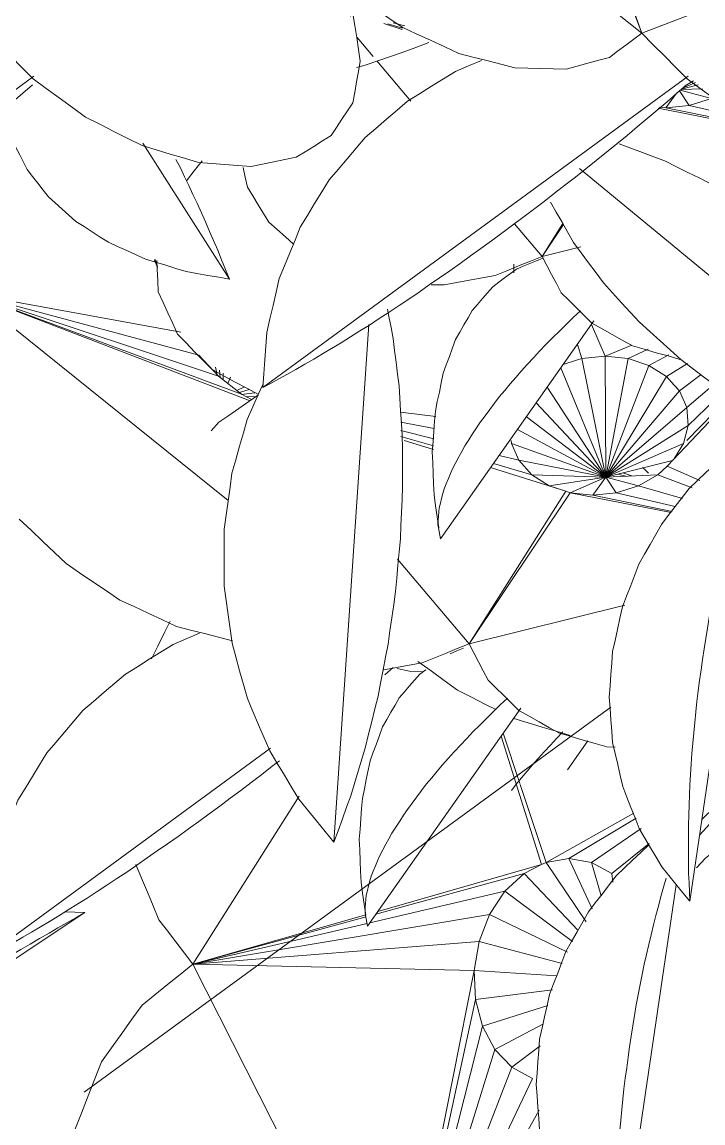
# Model space of a CAD drawing. Header units: metres. Extents: x 10.2 to 20.8, y -0.2 to 6.6.
# Drawn here: x 14.8782 to 14.942, y 1.0436 to 1.1469 of the extents above; entities that cross this region are included whole.
import ezdxf

# ---------------------------------------------------------------- set-up
doc = ezdxf.new("R2010")
doc.units = ezdxf.units.M
doc.layers.add('Importações nas famílias', color=250, linetype='Continuous', lineweight=5)
doc.layers.add('Vegetação', color=7, linetype='Continuous', lineweight=5)

# ---------------------------------------------------------------- blocks, each defined once
blk = doc.blocks.new('Planta_pergolado_12200 - plantas pergolado_skp_Component_12-V2767-Corte 3')
at = {"layer": 'Importações nas famílias'}
blk.add_line((14.88408, 1.06335), (14.86437, 1.05027), dxfattribs=at)
at = {"layer": 'Importações nas famílias', "flags": 128}
for points in [[(14.88072, 1.06144), (14.88156, 1.06192), (14.8824, 1.0624), (14.88324, 1.06287), (14.88408, 1.06335)], [(14.88408, 1.06335), (14.88315, 1.06339), (14.88222, 1.06342)], [(14.87718, 1.05936), (14.87807, 1.05988), (14.87895, 1.0604), (14.87984, 1.06092), (14.88072, 1.06144)], [(14.87355, 1.05716), (14.87446, 1.05771), (14.87537, 1.05826), (14.87627, 1.05881), (14.87718, 1.05936)], [(14.8699, 1.0549), (14.87081, 1.05547), (14.87172, 1.05603), (14.87264, 1.0566), (14.87355, 1.05716)], [(14.86632, 1.05262), (14.86722, 1.05319), (14.86811, 1.05376), (14.86901, 1.05433), (14.8699, 1.0549)], [(14.86376, 1.05094), (14.86461, 1.0515), (14.86547, 1.05206), (14.86632, 1.05262)]]:
    blk.add_lwpolyline(points, dxfattribs=at)
blk = doc.blocks.new('Planta_pergolado_12200 - plantas pergolado_skp_Component_16-V2771-Corte 3')
blk.add_blockref('Planta_pergolado_12200 - plantas pergolado_skp_Component_12-V2767-Corte 3', (0, 0))
blk = doc.blocks.new('Planta_pergolado_12200 - plantas pergolado_skp_-V2818-Corte 3')
blk.add_blockref('Planta_pergolado_12200 - plantas pergolado_skp_Component_16-V2771-Corte 3', (0, 0))
blk = doc.blocks.new('Planta_pergolado_12200 - plantas pergolado_skp_Component_12-V2717-Corte 3')
at = {"layer": 'Importações nas famílias'}
for p, q in [((14.75957, 0.7316), (14.75982, 0.73243)), ((14.7552, 0.69395), (14.76078, 0.73183))]:
    blk.add_line(p, q, dxfattribs=at)
at = {"layer": 'Importações nas famílias', "flags": 128}
for points in [[(14.75823, 0.7356), (14.75746, 0.73486), (14.75669, 0.73413), (14.75593, 0.7334), (14.75516, 0.73266)], [(14.75516, 0.73266), (14.7545, 0.73182), (14.75385, 0.73098), (14.75319, 0.73014), (14.75254, 0.72929)], [(14.75863, 0.72807), (14.75886, 0.72895), (14.7591, 0.72983), (14.75933, 0.73072), (14.75957, 0.7316)], [(14.75254, 0.72929), (14.75201, 0.72836), (14.75149, 0.72742), (14.75096, 0.72649), (14.75044, 0.72556)], [(14.75778, 0.72437), (14.75799, 0.72529), (14.7582, 0.72622), (14.75841, 0.72714), (14.75863, 0.72807)], [(14.75044, 0.72556), (14.75005, 0.72456), (14.74967, 0.72355), (14.74928, 0.72255), (14.7489, 0.72155)], [(14.75703, 0.72055), (14.75722, 0.7215), (14.7574, 0.72246), (14.75759, 0.72341), (14.75778, 0.72437)], [(14.7489, 0.72155), (14.74867, 0.7205), (14.74843, 0.71945), (14.7482, 0.71841), (14.74797, 0.71736)], [(14.75639, 0.71664), (14.75655, 0.71762), (14.75671, 0.7186), (14.75687, 0.71957), (14.75703, 0.72055)], [(14.74797, 0.71736), (14.74789, 0.71629), (14.74781, 0.71522), (14.74773, 0.71416), (14.74765, 0.71309)], [(14.75587, 0.7127), (14.756, 0.71369), (14.75613, 0.71467), (14.75626, 0.71566), (14.75639, 0.71664)], [(14.74765, 0.71309), (14.74773, 0.71203), (14.74781, 0.71096), (14.74789, 0.7099), (14.74797, 0.70884)], [(14.75548, 0.70877), (14.75558, 0.70975), (14.75568, 0.71074), (14.75578, 0.71172), (14.75587, 0.7127)], [(14.74797, 0.70884), (14.74821, 0.7078), (14.74845, 0.70677), (14.74868, 0.70574), (14.74892, 0.7047)], [(14.75521, 0.70488), (14.75528, 0.70585), (14.75535, 0.70683), (14.75541, 0.7078), (14.75548, 0.70877)], [(14.74892, 0.7047), (14.74931, 0.70372), (14.74969, 0.70274), (14.75008, 0.70176), (14.75046, 0.70078)], [(14.75508, 0.70109), (14.75511, 0.70204), (14.75514, 0.70299), (14.75518, 0.70393), (14.75521, 0.70488)], [(14.75046, 0.70078), (14.75099, 0.69988), (14.75152, 0.69898), (14.75205, 0.69807), (14.75258, 0.69717)], [(14.75507, 0.69743), (14.75507, 0.69835), (14.75507, 0.69926), (14.75508, 0.70017), (14.75508, 0.70109)], [(14.75258, 0.69717), (14.75323, 0.69636), (14.75389, 0.69556), (14.75455, 0.69475), (14.7552, 0.69395)], [(14.7552, 0.69395), (14.75517, 0.69482), (14.75514, 0.69569), (14.75511, 0.69656), (14.75507, 0.69743)]]:
    blk.add_lwpolyline(points, dxfattribs=at)
blk = doc.blocks.new('Planta_pergolado_12200 - plantas pergolado_skp_Component_12-V2719-Corte 3')
at = {"layer": 'Importações nas famílias', "flags": 128}
blk.add_lwpolyline([(14.7576, 0.77096), (14.75789, 0.7707), (14.75817, 0.77043)], dxfattribs=at)
blk = doc.blocks.new('Planta_pergolado_12200 - plantas pergolado_skp_Component_12-V2824-Corte 3')
at = {"layer": 'Importações nas famílias'}
for p, q in [((14.91603, 1.08613), (14.91547, 1.08572)), ((14.923, 1.08283), (14.92369, 1.08346)), ((14.91057, 1.06208), (14.92496, 1.08252))]:
    blk.add_line(p, q, dxfattribs=at)
at = {"layer": 'Importações nas famílias', "flags": 128}
for points in [[(14.91958, 1.08817), (14.91896, 1.08791), (14.91833, 1.08764)], [(14.91547, 1.08572), (14.91499, 1.08517), (14.91451, 1.08461), (14.91403, 1.08406), (14.91355, 1.0835)], [(14.91355, 1.0835), (14.91316, 1.08282), (14.91277, 1.08214), (14.91238, 1.08146), (14.91199, 1.08078)], [(14.92045, 1.08031), (14.92109, 1.08094), (14.92173, 1.08157), (14.92236, 1.0822), (14.923, 1.08283)], [(14.91199, 1.08078), (14.9117, 1.07998), (14.91141, 1.07919), (14.91112, 1.0784), (14.91083, 1.0776)], [(14.91813, 1.07782), (14.91871, 1.07844), (14.91929, 1.07907), (14.91987, 1.07969), (14.92045, 1.08031)], [(14.91083, 1.0776), (14.91065, 1.07672), (14.91046, 1.07583), (14.91028, 1.07495), (14.91009, 1.07406)], [(14.91608, 1.07539), (14.9166, 1.076), (14.91711, 1.07661), (14.91762, 1.07721), (14.91813, 1.07782)], [(14.91432, 1.07304), (14.91476, 1.07363), (14.9152, 1.07422), (14.91564, 1.0748), (14.91608, 1.07539)], [(14.91009, 1.07406), (14.91002, 1.07311), (14.90995, 1.07215), (14.90988, 1.07119), (14.9098, 1.07024)], [(14.91286, 1.07081), (14.91322, 1.07137), (14.91359, 1.07193), (14.91395, 1.07248), (14.91432, 1.07304)], [(14.91172, 1.0687), (14.912, 1.06923), (14.91229, 1.06976), (14.91257, 1.07028), (14.91286, 1.07081)], [(14.9098, 1.07024), (14.90985, 1.06923), (14.90989, 1.06822), (14.90993, 1.06722), (14.90997, 1.06621)], [(14.91091, 1.06676), (14.91111, 1.06725), (14.91131, 1.06773), (14.91152, 1.06822), (14.91172, 1.0687)], [(14.91045, 1.065), (14.91057, 1.06544), (14.91068, 1.06588), (14.9108, 1.06632), (14.91091, 1.06676)], [(14.90997, 1.06621), (14.91012, 1.06518), (14.91027, 1.06415), (14.91042, 1.06312)], [(14.91034, 1.06343), (14.91036, 1.06382), (14.91039, 1.06421), (14.91042, 1.0646), (14.91045, 1.065)], [(14.91057, 1.06208), (14.91051, 1.06242), (14.91045, 1.06276), (14.9104, 1.06309), (14.91034, 1.06343)]]:
    blk.add_lwpolyline(points, dxfattribs=at)
blk = doc.blocks.new('Planta_pergolado_12200 - plantas pergolado_skp_Component_17-V2825-Corte 3')
at = {"layer": 'Importações nas famílias'}
for p, q in [((14.92429, 1.12337), (14.92428, 1.12417)), ((14.93286, 1.11554), (14.93156, 1.11851)), ((14.93068, 1.11532), (14.93025, 1.11665)), ((14.93286, 1.11554), (14.93535, 1.11659)), ((14.93026, 1.11519), (14.93068, 1.11532)), ((14.93068, 1.11532), (14.93286, 1.11554)), ((14.93068, 1.11532), (14.93292, 1.1042)), ((14.93292, 1.1042), (14.93286, 1.11554)), ((14.93286, 1.11554), (14.935, 1.11532)), ((14.93292, 1.1042), (14.935, 1.11532)), ((14.93687, 1.11619), (14.935, 1.11532)), ((14.935, 1.11532), (14.93696, 1.11467)), ((14.93883, 1.11567), (14.93696, 1.11467)), ((14.93292, 1.1042), (14.9287, 1.11444)), ((14.93026, 1.11519), (14.92893, 1.11477)), ((14.93292, 1.1042), (14.93696, 1.11467)), ((14.93696, 1.11467), (14.9386, 1.11363)), ((14.94056, 1.11487), (14.9386, 1.11363)), ((14.9386, 1.11363), (14.93292, 1.1042)), ((14.9386, 1.11363), (14.93933, 1.11283)), ((14.94185, 1.11381), (14.93981, 1.11229)), ((14.93292, 1.1042), (14.92743, 1.11264)), ((14.93292, 1.1042), (14.93981, 1.11229)), ((14.93933, 1.11283), (14.93981, 1.11229)), ((14.93981, 1.11229), (14.94051, 1.11072)), ((14.94308, 1.11293), (14.94051, 1.11072)), ((14.94402, 1.11228), (14.94064, 1.10903)), ((14.93292, 1.1042), (14.92639, 1.11116)), ((14.94481, 1.11173), (14.93866, 1.10524)), ((14.94461, 1.11187), (14.9405, 1.10764)), ((14.91699, 1.10989), (14.91368, 1.11029)), ((14.94051, 1.11072), (14.93292, 1.1042)), ((14.94051, 1.11072), (14.94064, 1.10903)), ((14.89593, 1.10853), (14.89663, 1.10934)), ((14.91683, 1.10875), (14.91369, 1.10935)), ((14.93292, 1.1042), (14.92547, 1.10987)), ((14.94064, 1.10903), (14.93292, 1.1042)), ((14.94064, 1.10903), (14.94021, 1.10735)), ((14.91678, 1.10779), (14.9137, 1.10857)), ((14.91677, 1.10712), (14.9137, 1.10802)), ((14.93292, 1.1042), (14.92462, 1.10866)), ((14.91676, 1.10678), (14.91401, 1.10764)), ((14.92406, 1.10735), (14.92404, 1.10764)), ((14.93292, 1.1042), (14.92406, 1.10735)), ((14.92476, 1.10578), (14.92406, 1.10735)), ((14.93292, 1.1042), (14.94021, 1.10735)), ((14.94021, 1.10735), (14.93936, 1.10598)), ((14.92476, 1.10578), (14.92292, 1.10624)), ((14.92917, 1.10287), (14.92211, 1.10509)), ((14.92597, 1.10443), (14.92238, 1.10548)), ((14.93292, 1.1042), (14.92476, 1.10578)), ((14.92597, 1.10443), (14.92476, 1.10578)), ((14.93915, 1.10575), (14.93292, 1.1042)), ((14.93866, 1.10524), (14.93779, 1.10443)), ((14.93866, 1.10524), (14.94172, 1.10388)), ((14.93292, 1.1042), (14.92597, 1.10443)), ((14.92761, 1.10339), (14.92597, 1.10443)), ((14.93292, 1.1042), (14.92761, 1.10339)), ((14.93292, 1.1042), (14.92957, 1.10274)), ((14.93292, 1.1042), (14.93171, 1.10252)), ((14.93292, 1.1042), (14.93779, 1.10443)), ((14.93292, 1.1042), (14.93389, 1.10274)), ((14.93292, 1.1042), (14.93597, 1.10339)), ((14.93779, 1.10443), (14.93597, 1.10339)), ((14.93779, 1.10443), (14.94102, 1.10321)), ((14.9201, 1.08857), (14.92917, 1.10287)), ((14.92917, 1.10287), (14.92761, 1.10339)), ((14.92957, 1.10274), (14.92917, 1.10287)), ((14.93597, 1.10339), (14.93389, 1.10274)), ((14.93597, 1.10339), (14.94009, 1.10219)), ((14.92957, 1.10274), (14.9201, 1.08857)), ((14.93171, 1.10252), (14.92957, 1.10274)), ((14.93904, 1.10087), (14.92957, 1.10274)), ((14.93389, 1.10274), (14.93171, 1.10252)), ((14.93913, 1.10099), (14.93171, 1.10252)), ((14.93389, 1.10274), (14.93943, 1.10144)), ((14.9134, 1.0965), (14.9201, 1.08857)), ((14.9201, 1.08857), (14.93469, 1.09219)), ((14.93378, 1.07886), (14.93302, 1.07891))]:
    blk.add_line(p, q, dxfattribs=at)
at = {"layer": 'Importações nas famílias', "flags": 128}
for points in [[(14.89361, 1.13198), (14.89434, 1.13293), (14.89506, 1.13388)], [(14.89096, 1.12158), (14.89091, 1.12264), (14.89086, 1.12371), (14.89082, 1.12453)], [(14.89276, 1.11762), (14.89231, 1.11861), (14.89186, 1.1196), (14.89141, 1.12059), (14.89096, 1.12158)], [(14.89598, 1.11431), (14.89518, 1.11513), (14.89437, 1.11596), (14.89356, 1.11679), (14.89276, 1.11762)], [(14.90035, 1.11194), (14.89927, 1.11253), (14.89818, 1.11312), (14.89708, 1.11371), (14.89598, 1.11431)], [(14.89663, 1.10934), (14.89757, 1.10999), (14.8985, 1.11063), (14.89944, 1.11128), (14.90035, 1.11192)], [(14.9201, 1.08857), (14.91899, 1.08812), (14.91789, 1.08767), (14.91679, 1.08722), (14.91569, 1.08677)], [(14.92188, 1.08517), (14.92143, 1.08602), (14.92099, 1.08687), (14.92054, 1.08772), (14.9201, 1.08857)], [(14.91569, 1.08677), (14.91449, 1.08655), (14.9133, 1.08633), (14.9121, 1.08611)], [(14.92477, 1.0823), (14.92405, 1.08302), (14.92332, 1.08374), (14.9226, 1.08445), (14.92188, 1.08517)], [(14.92857, 1.08017), (14.92762, 1.0807), (14.92667, 1.08124), (14.92572, 1.08177), (14.92477, 1.0823)], [(14.93302, 1.07891), (14.93191, 1.07923), (14.93079, 1.07954), (14.92968, 1.07986), (14.92857, 1.08017)]]:
    blk.add_lwpolyline(points, dxfattribs=at)
blk = doc.blocks.new('Planta_pergolado_12200 - plantas pergolado_skp_Component_16-V2826-Corte 3')
for name, p in [('Planta_pergolado_12200 - plantas pergolado_skp_Component_17-V2825-Corte 3', (0, 0)), ('Planta_pergolado_12200 - plantas pergolado_skp_Component_12-V2719-Corte 3', (0.17874, 0.33414)), ('Planta_pergolado_12200 - plantas pergolado_skp_Component_12-V2824-Corte 3', (0, 0)), ('Planta_pergolado_12200 - plantas pergolado_skp_Component_12-V2717-Corte 3', (0.17874, 0.33414))]:
    blk.add_blockref(name, p)
blk = doc.blocks.new('Planta_pergolado_12200 - plantas pergolado_skp_Component_12-V2757-Corte 3')
at = {"layer": 'Importações nas famílias'}
for p, q in [((14.75059, 0.74262), (14.75249, 0.74533)), ((14.74533, 0.74066), (14.74577, 0.74125))]:
    blk.add_line(p, q, dxfattribs=at)
at = {"layer": 'Importações nas famílias', "flags": 128}
for points in [[(14.74782, 0.74368), (14.7484, 0.7443), (14.74898, 0.74493), (14.74955, 0.74555), (14.75013, 0.74617)], [(14.74577, 0.74125), (14.74628, 0.74186), (14.74679, 0.74247), (14.74731, 0.74307), (14.74782, 0.74368)]]:
    blk.add_lwpolyline(points, dxfattribs=at)
blk = doc.blocks.new('Planta_pergolado_12200 - plantas pergolado_skp_Component_17-V2855-Corte 3')
at = {"layer": 'Importações nas famílias'}
for p, q in [((14.9145, 1.08599), (14.91336, 1.08626)), ((14.91571, 1.08597), (14.9145, 1.08599))]:
    blk.add_line(p, q, dxfattribs=at)
blk = doc.blocks.new('Planta_pergolado_12200 - plantas pergolado_skp_Component_16-V2856-Corte 3')
for name, p in [('Planta_pergolado_12200 - plantas pergolado_skp_Component_17-V2855-Corte 3', (0, 0)), ('Planta_pergolado_12200 - plantas pergolado_skp_Component_12-V2757-Corte 3', (0.17874, 0.33414))]:
    blk.add_blockref(name, p)
blk = doc.blocks.new('Planta_pergolado_12200 - plantas pergolado_skp_-V2896-Corte 3')
for name in ['Planta_pergolado_12200 - plantas pergolado_skp_Component_16-V2826-Corte 3', 'Planta_pergolado_12200 - plantas pergolado_skp_Component_16-V2856-Corte 3']:
    blk.add_blockref(name, (0, 0))
blk = doc.blocks.new('Planta_pergolado_12200 - plantas pergolado_skp_Component_17-V3092-Corte 3')
at = {"layer": 'Importações nas famílias'}
for p, q in [((14.92485, 1.07548), (14.9233, 1.08017)), ((14.92311, 1.0799), (14.9269, 1.06786)), ((14.94169, 1.07061), (14.94939, 1.07914)), ((14.94191, 1.07208), (14.94898, 1.07904)), ((14.92731, 1.06807), (14.92489, 1.07538)), ((14.8942, 1.05851), (14.90417, 1.07428)), ((14.93553, 1.07268), (14.92731, 1.06807)), ((14.93576, 1.0722), (14.92946, 1.06843)), ((14.93156, 1.06807), (14.93623, 1.07124)), ((14.93348, 1.06702), (14.93698, 1.06985)), ((14.9269, 1.06786), (14.91155, 1.06347)), ((14.9269, 1.06786), (14.92526, 1.06702)), ((14.92731, 1.06807), (14.9269, 1.06786)), ((14.92946, 1.06843), (14.92731, 1.06807)), ((14.93106, 1.06249), (14.92731, 1.06807)), ((14.93165, 1.06371), (14.92946, 1.06843)), ((14.93156, 1.06807), (14.92946, 1.06843)), ((14.93247, 1.06494), (14.93156, 1.06807)), ((14.93348, 1.06702), (14.93156, 1.06807)), ((14.92526, 1.06702), (14.91137, 1.06322)), ((14.92526, 1.06702), (14.92345, 1.06536)), ((14.93033, 1.06167), (14.92526, 1.06702)), ((14.93358, 1.06622), (14.93348, 1.06702)), ((14.92345, 1.06536), (14.91079, 1.06239)), ((14.92345, 1.06536), (14.92201, 1.06318)), ((14.9298, 1.06066), (14.92345, 1.06536)), ((14.92201, 1.06318), (14.8942, 1.05851)), ((14.91042, 1.06315), (14.8942, 1.05851)), ((14.91044, 1.06296), (14.8942, 1.05851)), ((14.92201, 1.06318), (14.92103, 1.06065)), ((14.92932, 1.05963), (14.92201, 1.06318)), ((14.91053, 1.06233), (14.8942, 1.05851)), ((14.92103, 1.06065), (14.8942, 1.05851)), ((14.92103, 1.06065), (14.92058, 1.05794)), ((14.92882, 1.05857), (14.92103, 1.06065)), ((14.8942, 1.05851), (14.91325, 1.02086)), ((14.92058, 1.05794), (14.8942, 1.05851)), ((14.91325, 1.02086), (14.92058, 1.05794)), ((14.92069, 1.05522), (14.92058, 1.05794)), ((14.92832, 1.05741), (14.92058, 1.05794)), ((14.92793, 1.05612), (14.92069, 1.05522)), ((14.92069, 1.05522), (14.91325, 1.02086)), ((14.92135, 1.05269), (14.92069, 1.05522)), ((14.92749, 1.05465), (14.92135, 1.05269)), ((14.92135, 1.05269), (14.91325, 1.02086)), ((14.92252, 1.05052), (14.92135, 1.05269)), ((14.92707, 1.05292), (14.92252, 1.05052)), ((14.91325, 1.02086), (14.92252, 1.05052)), ((14.92411, 1.04885), (14.92252, 1.05052)), ((14.92677, 1.05087), (14.92411, 1.04885)), ((14.91325, 1.02086), (14.92411, 1.04885)), ((14.92564, 1.04801), (14.92411, 1.04885)), ((14.92603, 1.0478), (14.91325, 1.02086)), ((14.92564, 1.04801), (14.92603, 1.0478)), ((14.92667, 1.04482), (14.91325, 1.02086))]:
    blk.add_line(p, q, dxfattribs=at)
at = {"layer": 'Importações nas famílias', "flags": 128}
for points in [[(14.89206, 1.09069), (14.89157, 1.08968), (14.89092, 1.08835), (14.89034, 1.08715)], [(14.88886, 1.06787), (14.8894, 1.06658), (14.88994, 1.06528), (14.89048, 1.06399), (14.89102, 1.06269)], [(14.89102, 1.06269), (14.89181, 1.06165), (14.89261, 1.0606), (14.89341, 1.05956), (14.8942, 1.05851)], [(14.8942, 1.05851), (14.89301, 1.05756), (14.89182, 1.0566), (14.89063, 1.05564), (14.88944, 1.05468)], [(14.88944, 1.05468), (14.88849, 1.05335), (14.88754, 1.05202), (14.88659, 1.05068), (14.88564, 1.04935)], [(14.88564, 1.04935), (14.88502, 1.04776), (14.88439, 1.04616), (14.88376, 1.04456), (14.88313, 1.04297)]]:
    blk.add_lwpolyline(points, dxfattribs=at)
blk = doc.blocks.new('Planta_pergolado_12200 - plantas pergolado_skp_Component_16-V3093-Corte 3')
blk.add_blockref('Planta_pergolado_12200 - plantas pergolado_skp_Component_17-V3092-Corte 3', (0, 0))
blk = doc.blocks.new('Planta_pergolado_12200 - plantas pergolado_skp_-V3104-Corte 3')
blk.add_blockref('Planta_pergolado_12200 - plantas pergolado_skp_Component_16-V3093-Corte 3', (0, 0))
blk = doc.blocks.new('Planta_pergolado_12200 - plantas pergolado_skp_-V3105-Corte 3')
blk.add_blockref('Planta_pergolado_12200 - plantas pergolado_skp_-V3104-Corte 3', (0, 0))
blk = doc.blocks.new('Planta_pergolado_12200 - plantas pergolado_skp_-V3106-Corte 3')
for name in ['Planta_pergolado_12200 - plantas pergolado_skp_-V3105-Corte 3', 'Planta_pergolado_12200 - plantas pergolado_skp_-V2896-Corte 3', 'Planta_pergolado_12200 - plantas pergolado_skp_-V2818-Corte 3']:
    blk.add_blockref(name, (0, 0))
blk = doc.blocks.new('Planta_pergolado_12200 - plantas pergolado_skp_Component_12-V2729-Corte 3')
at = {"layer": 'Importações nas famílias'}
blk.add_line((14.85772, 0.53), (14.86421, 0.57407), dxfattribs=at)
at = {"layer": 'Importações nas famílias', "flags": 128}
for points in [[(14.86421, 0.57407), (14.86334, 0.57346), (14.86248, 0.57286), (14.86161, 0.57225), (14.86075, 0.57164)], [(14.86311, 0.57098), (14.86338, 0.57175), (14.86366, 0.57252), (14.86393, 0.57329), (14.86421, 0.57407)], [(14.86075, 0.57164), (14.85998, 0.57091), (14.85921, 0.57018), (14.85844, 0.56945), (14.85768, 0.56871)], [(14.86209, 0.56765), (14.86234, 0.56848), (14.8626, 0.56931), (14.86285, 0.57015), (14.86311, 0.57098)], [(14.85768, 0.56871), (14.85702, 0.56787), (14.85637, 0.56703), (14.85571, 0.56618), (14.85506, 0.56534)], [(14.86114, 0.56412), (14.86138, 0.565), (14.86161, 0.56588), (14.86185, 0.56677), (14.86209, 0.56765)], [(14.85506, 0.56534), (14.85453, 0.56441), (14.85401, 0.56347), (14.85348, 0.56254), (14.85295, 0.56161)], [(14.86029, 0.56042), (14.86051, 0.56134), (14.86072, 0.56227), (14.86093, 0.56319), (14.86114, 0.56412)], [(14.85295, 0.56161), (14.85257, 0.5606), (14.85219, 0.5596), (14.8518, 0.5586), (14.85142, 0.5576)], [(14.85955, 0.5566), (14.85973, 0.55755), (14.85992, 0.55851), (14.86011, 0.55946), (14.86029, 0.56042)], [(14.85142, 0.5576), (14.85118, 0.55655), (14.85095, 0.5555), (14.85072, 0.55446), (14.85048, 0.55341)], [(14.85891, 0.55269), (14.85907, 0.55367), (14.85923, 0.55465), (14.85939, 0.55562), (14.85955, 0.5566)], [(14.85048, 0.55341), (14.85041, 0.55234), (14.85033, 0.55127), (14.85025, 0.55021), (14.85017, 0.54914)], [(14.85839, 0.54875), (14.85852, 0.54974), (14.85865, 0.55072), (14.85878, 0.55171), (14.85891, 0.55269)], [(14.85017, 0.54914), (14.85025, 0.54807), (14.85033, 0.54701), (14.85041, 0.54595), (14.85049, 0.54488)], [(14.858, 0.54482), (14.8581, 0.5458), (14.85819, 0.54678), (14.85829, 0.54777), (14.85839, 0.54875)], [(14.85049, 0.54488), (14.85073, 0.54385), (14.85097, 0.54282), (14.8512, 0.54178), (14.85144, 0.54075)], [(14.85773, 0.54093), (14.8578, 0.5419), (14.85786, 0.54287), (14.85793, 0.54385), (14.858, 0.54482)], [(14.85144, 0.54075), (14.85182, 0.53977), (14.85221, 0.53879), (14.8526, 0.53781), (14.85298, 0.53683)], [(14.85759, 0.53714), (14.85763, 0.53809), (14.85766, 0.53903), (14.8577, 0.53998), (14.85773, 0.54093)], [(14.85759, 0.53348), (14.85759, 0.53439), (14.85759, 0.53531), (14.85759, 0.53622), (14.85759, 0.53714)], [(14.85298, 0.53683), (14.85351, 0.53593), (14.85404, 0.53502), (14.85457, 0.53412), (14.85509, 0.53322)], [(14.85509, 0.53322), (14.85575, 0.53241), (14.85641, 0.53161), (14.85706, 0.5308), (14.85772, 0.53)], [(14.85772, 0.53), (14.85769, 0.53087), (14.85766, 0.53174), (14.85762, 0.53261), (14.85759, 0.53348)]]:
    blk.add_lwpolyline(points, dxfattribs=at)
blk = doc.blocks.new('Planta_pergolado_12200 - plantas pergolado_skp_Component_12-V2736-Corte 3')
at = {"layer": 'Importações nas famílias'}
for p, q in [((14.75269, 0.61727), (14.75338, 0.6179)), ((14.74026, 0.59653), (14.75464, 0.61696))]:
    blk.add_line(p, q, dxfattribs=at)
at = {"layer": 'Importações nas famílias', "flags": 128}
for points in [[(14.74986, 0.62286), (14.74927, 0.62261), (14.74864, 0.62235), (14.74802, 0.62208), (14.74739, 0.62182)], [(14.74739, 0.62182), (14.74683, 0.62141), (14.74627, 0.62099), (14.74571, 0.62058), (14.74515, 0.62016)], [(14.74515, 0.62016), (14.74467, 0.61961), (14.74419, 0.61905), (14.74371, 0.6185), (14.74323, 0.61794)], [(14.74323, 0.61794), (14.74284, 0.61726), (14.74245, 0.61658), (14.74206, 0.6159), (14.74167, 0.61522)], [(14.75013, 0.61475), (14.75077, 0.61538), (14.75141, 0.61601), (14.75205, 0.61664), (14.75269, 0.61727)], [(14.74167, 0.61522), (14.74138, 0.61443), (14.74109, 0.61363), (14.7408, 0.61284), (14.74051, 0.61205)], [(14.74782, 0.61226), (14.7484, 0.61289), (14.74898, 0.61351), (14.74955, 0.61413), (14.75013, 0.61475)], [(14.74051, 0.61205), (14.74033, 0.61116), (14.74015, 0.61028), (14.73996, 0.60939), (14.73978, 0.60851)], [(14.74577, 0.60983), (14.74628, 0.61044), (14.74679, 0.61105), (14.74731, 0.61166), (14.74782, 0.61226)], [(14.744, 0.60749), (14.74444, 0.60807), (14.74488, 0.60866), (14.74533, 0.60925), (14.74577, 0.60983)], [(14.73978, 0.60851), (14.73971, 0.60755), (14.73963, 0.60659), (14.73956, 0.60564), (14.73949, 0.60468)], [(14.74254, 0.60525), (14.74291, 0.60581), (14.74327, 0.60637), (14.74364, 0.60693), (14.744, 0.60749)], [(14.7414, 0.60315), (14.74169, 0.60367), (14.74197, 0.6042), (14.74226, 0.60472), (14.74254, 0.60525)], [(14.73949, 0.60468), (14.73953, 0.60367), (14.73957, 0.60267), (14.73961, 0.60166), (14.73965, 0.60065)], [(14.7406, 0.6012), (14.7408, 0.60169), (14.741, 0.60217), (14.7412, 0.60266), (14.7414, 0.60315)], [(14.74013, 0.59944), (14.74025, 0.59988), (14.74036, 0.60032), (14.74048, 0.60076), (14.7406, 0.6012)], [(14.73965, 0.60065), (14.7398, 0.59962), (14.73995, 0.59859), (14.7401, 0.59756)], [(14.74002, 0.59787), (14.74005, 0.59826), (14.74008, 0.59866), (14.74011, 0.59905), (14.74013, 0.59944)], [(14.74026, 0.59653), (14.7402, 0.59686), (14.74014, 0.5972), (14.74008, 0.59754), (14.74002, 0.59787)]]:
    blk.add_lwpolyline(points, dxfattribs=at)
blk = doc.blocks.new('Planta_pergolado_12200 - plantas pergolado_skp_Component_17-V3190-Corte 3')
at = {"layer": 'Importações nas famílias'}
for p, q in [((14.91382, 1.14619), (14.9121, 1.14673)), ((14.91386, 1.14632), (14.91248, 1.14672)), ((14.91408, 1.14653), (14.91297, 1.14681)), ((14.9096, 1.14543), (14.91112, 1.14364)), ((14.91144, 1.14325), (14.91465, 1.13945)), ((14.94009, 1.14067), (14.94132, 1.1412)), ((14.94112, 1.14137), (14.94034, 1.14089)), ((14.93953, 1.1402), (14.93855, 1.13885)), ((14.93983, 1.14044), (14.94073, 1.13907)), ((14.93989, 1.14049), (14.94281, 1.13972)), ((14.93994, 1.14054), (14.94198, 1.14063)), ((14.94157, 1.14098), (14.94, 1.14059)), ((14.94073, 1.13907), (14.93855, 1.13885)), ((14.94281, 1.13972), (14.94073, 1.13907)), ((14.94073, 1.13907), (14.94623, 1.13778)), ((14.94785, 1.13682), (14.93781, 1.1388)), ((14.93855, 1.13885), (14.93796, 1.13891)), ((14.94747, 1.13702), (14.93855, 1.13885)), ((14.92435, 1.12797), (14.92694, 1.1249)), ((14.92694, 1.1249), (14.92889, 1.12798)), ((14.92894, 1.1279), (14.92694, 1.1249)), ((14.92694, 1.1249), (14.93057, 1.1258)), ((14.91775, 1.12223), (14.91654, 1.12225))]:
    blk.add_line(p, q, dxfattribs=at)
at = {"layer": 'Importações nas famílias', "flags": 128}
for points in [[(14.89932, 1.13141), (14.89912, 1.13233), (14.89891, 1.13324)], [(14.90133, 1.1281), (14.90083, 1.12893), (14.90032, 1.12975), (14.89982, 1.13058), (14.89932, 1.13141)], [(14.90365, 1.12605), (14.90288, 1.12673), (14.90211, 1.12741), (14.90133, 1.1281)], [(14.92694, 1.1249), (14.92584, 1.12445), (14.92473, 1.12401), (14.92363, 1.12356), (14.92253, 1.12311)], [(14.92872, 1.1215), (14.92828, 1.12235), (14.92783, 1.1232), (14.92738, 1.12405), (14.92694, 1.1249)], [(14.92253, 1.12311), (14.92133, 1.12289), (14.92014, 1.12267), (14.91894, 1.12245), (14.91775, 1.12223)], [(14.93161, 1.11864), (14.93089, 1.11935), (14.93017, 1.12007), (14.92944, 1.12079), (14.92872, 1.1215)], [(14.93541, 1.1165), (14.93446, 1.11704), (14.93351, 1.11757), (14.93256, 1.1181), (14.93161, 1.11864)], [(14.93986, 1.11524), (14.93875, 1.11556), (14.93763, 1.11587), (14.93652, 1.11619), (14.93541, 1.1165)]]:
    blk.add_lwpolyline(points, dxfattribs=at)
blk = doc.blocks.new('Planta_pergolado_12200 - plantas pergolado_skp_Component_16-V3191-Corte 3')
for name, p in [('Planta_pergolado_12200 - plantas pergolado_skp_Component_17-V3190-Corte 3', (0, 0)), ('Planta_pergolado_12200 - plantas pergolado_skp_Component_12-V2736-Corte 3', (0.17716, 0.50189)), ('Planta_pergolado_12200 - plantas pergolado_skp_Component_12-V2729-Corte 3', (0.08306, 0.53442))]:
    blk.add_blockref(name, p)
blk = doc.blocks.new('Planta_pergolado_12200 - plantas pergolado_skp_Component_12-V2734-Corte 3')
at = {"layer": 'Importações nas famílias'}
for p, q in [((14.81458, 0.58834), (14.80646, 0.60111)), ((14.80997, 0.59879), (14.80956, 0.59957))]:
    blk.add_line(p, q, dxfattribs=at)
at = {"layer": 'Importações nas famílias', "flags": 128}
for points in [[(14.79344, 0.60434), (14.79363, 0.60361), (14.79383, 0.60288), (14.79402, 0.60214), (14.79421, 0.60141)], [(14.79421, 0.60141), (14.79456, 0.60071), (14.79491, 0.60002), (14.79526, 0.59932), (14.79561, 0.59862)], [(14.79561, 0.59862), (14.79611, 0.59798), (14.79661, 0.59734), (14.79711, 0.5967), (14.79762, 0.59606)], [(14.81155, 0.59546), (14.81115, 0.59629), (14.81076, 0.59712), (14.81036, 0.59795), (14.80997, 0.59879)], [(14.79762, 0.59606), (14.79825, 0.59549), (14.79889, 0.59491), (14.79953, 0.59434), (14.80017, 0.59377)], [(14.81309, 0.59196), (14.81271, 0.59283), (14.81232, 0.59371), (14.81194, 0.59458), (14.81155, 0.59546)], [(14.80017, 0.59377), (14.80094, 0.59328), (14.8017, 0.59279), (14.80246, 0.5923), (14.80323, 0.59181)], [(14.80323, 0.59181), (14.80409, 0.59142), (14.80496, 0.59102), (14.80583, 0.59063), (14.8067, 0.59023)], [(14.81458, 0.58834), (14.81421, 0.58925), (14.81384, 0.59015), (14.81347, 0.59106), (14.81309, 0.59196)], [(14.8067, 0.59023), (14.80765, 0.58994), (14.80861, 0.58965), (14.80956, 0.58936), (14.81052, 0.58907)], [(14.81052, 0.58907), (14.81153, 0.58889), (14.81255, 0.5887), (14.81357, 0.58852), (14.81458, 0.58834)]]:
    blk.add_lwpolyline(points, dxfattribs=at)
blk = doc.blocks.new('Planta_pergolado_12200 - plantas pergolado_skp_Component_16-V3194-Corte 3')
blk.add_blockref('Planta_pergolado_12200 - plantas pergolado_skp_Component_12-V2734-Corte 3', (0.08306, 0.53442))
blk = doc.blocks.new('Planta_pergolado_12200 - plantas pergolado_skp_Component_12-V2799-Corte 3')
at = {"layer": 'Importações nas famílias'}
for p, q in [((14.87732, 0.57402), (14.8474, 0.59874)), ((14.87527, 0.57028), (14.87627, 0.56998))]:
    blk.add_line(p, q, dxfattribs=at)
at = {"layer": 'Importações nas famílias', "flags": 128}
for points in [[(14.85544, 0.59941), (14.85436, 0.59982), (14.85328, 0.60023), (14.8522, 0.60063), (14.85112, 0.60104)], [(14.85965, 0.59732), (14.8586, 0.59784), (14.85755, 0.59836), (14.85649, 0.59889), (14.85544, 0.59941)], [(14.86373, 0.5948), (14.86271, 0.59543), (14.86169, 0.59606), (14.86067, 0.59669), (14.85965, 0.59732)], [(14.84466, 0.59558), (14.8452, 0.59463), (14.84575, 0.59368), (14.84629, 0.59272), (14.84683, 0.59177)], [(14.86761, 0.59187), (14.86664, 0.5926), (14.86567, 0.59333), (14.8647, 0.59407), (14.86373, 0.5948)], [(14.84683, 0.59177), (14.84753, 0.59083), (14.84824, 0.58988), (14.84894, 0.58893), (14.84964, 0.58799)], [(14.87126, 0.58857), (14.87035, 0.5894), (14.86943, 0.59022), (14.86852, 0.59105), (14.86761, 0.59187)], [(14.84964, 0.58799), (14.85048, 0.58706), (14.85133, 0.58614), (14.85217, 0.58522), (14.85302, 0.5843)], [(14.87463, 0.58494), (14.87379, 0.58585), (14.87295, 0.58676), (14.8721, 0.58766), (14.87126, 0.58857)], [(14.8777, 0.58101), (14.87693, 0.58199), (14.87617, 0.58298), (14.8754, 0.58396), (14.87463, 0.58494)], [(14.85302, 0.5843), (14.85398, 0.58343), (14.85495, 0.58256), (14.85591, 0.58168), (14.85688, 0.58081)], [(14.85688, 0.58081), (14.85794, 0.58), (14.85901, 0.5792), (14.86007, 0.57839), (14.86114, 0.57759)], [(14.87906, 0.57892), (14.87838, 0.57997), (14.8777, 0.58101)], [(14.86114, 0.57759), (14.86228, 0.57687), (14.86342, 0.57615), (14.86456, 0.57544), (14.8657, 0.57472)], [(14.8657, 0.57472), (14.86688, 0.5741), (14.86807, 0.57349), (14.86926, 0.57288), (14.87044, 0.57226)], [(14.87044, 0.57226), (14.87165, 0.57177), (14.87286, 0.57127), (14.87406, 0.57078), (14.87527, 0.57028)]]:
    blk.add_lwpolyline(points, dxfattribs=at)
blk = doc.blocks.new('Planta_pergolado_12200 - plantas pergolado_skp_Component_12-V2800-Corte 3')
at = {"layer": 'Importações nas famílias'}
blk.add_line((14.82437, 0.53553), (14.82765, 0.5841), dxfattribs=at)
at = {"layer": 'Importações nas famílias', "flags": 128}
for points in [[(14.82992, 0.58277), (14.82972, 0.58381), (14.82952, 0.58485), (14.8294, 0.58553)], [(14.83047, 0.57833), (14.83033, 0.57944), (14.83019, 0.58055), (14.83006, 0.58166), (14.82992, 0.58277)], [(14.81773, 0.57852), (14.81728, 0.57753), (14.81676, 0.57636), (14.81623, 0.57518)], [(14.83076, 0.57369), (14.83069, 0.57485), (14.83061, 0.57601), (14.83054, 0.57717), (14.83047, 0.57833)], [(14.81623, 0.57518), (14.81588, 0.57393), (14.81552, 0.57267), (14.81516, 0.57141), (14.81481, 0.57016)], [(14.83081, 0.5689), (14.8308, 0.5701), (14.83079, 0.5713), (14.83078, 0.5725), (14.83076, 0.57369)], [(14.81481, 0.57016), (14.81463, 0.56884), (14.81445, 0.56753), (14.81427, 0.56621), (14.81409, 0.5649)], [(14.8306, 0.564), (14.83065, 0.56523), (14.83071, 0.56645), (14.83076, 0.56768), (14.83081, 0.5689)], [(14.81409, 0.5649), (14.81409, 0.56356), (14.81409, 0.56222), (14.81409, 0.56088), (14.81409, 0.55954)], [(14.83014, 0.55906), (14.83026, 0.5603), (14.83037, 0.56153), (14.83049, 0.56277), (14.8306, 0.564)], [(14.81409, 0.55954), (14.81427, 0.55821), (14.81445, 0.55687), (14.81463, 0.55554), (14.81482, 0.55421)], [(14.82944, 0.55412), (14.82962, 0.55536), (14.82979, 0.55659), (14.82997, 0.55782), (14.83014, 0.55906)], [(14.81482, 0.55421), (14.81517, 0.55291), (14.81553, 0.55161), (14.81589, 0.55032), (14.81625, 0.54902)], [(14.8285, 0.54925), (14.82873, 0.55047), (14.82897, 0.55169), (14.82921, 0.5529), (14.82944, 0.55412)], [(14.81625, 0.54902), (14.81677, 0.54779), (14.8173, 0.54656), (14.81783, 0.54533), (14.81835, 0.5441)], [(14.82733, 0.54449), (14.82762, 0.54568), (14.82792, 0.54687), (14.82821, 0.54806), (14.8285, 0.54925)], [(14.82595, 0.5399), (14.82629, 0.54105), (14.82664, 0.54219), (14.82699, 0.54334), (14.82733, 0.54449)], [(14.81835, 0.5441), (14.81903, 0.54297), (14.81972, 0.54184), (14.8204, 0.5407), (14.82108, 0.53957)], [(14.82108, 0.53957), (14.8219, 0.53856), (14.82272, 0.53755), (14.82355, 0.53654), (14.82437, 0.53553)], [(14.82437, 0.53553), (14.82476, 0.53662), (14.82516, 0.53772), (14.82555, 0.53881), (14.82595, 0.5399)]]:
    blk.add_lwpolyline(points, dxfattribs=at)
blk = doc.blocks.new('Planta_pergolado_12200 - plantas pergolado_skp_Component_12-V2884-Corte 3')
at = {"layer": 'Importações nas famílias'}
for p, q in [((15.01078, 0.9442), (15.01199, 0.94469)), ((15.00523, 0.94233), (15.00604, 0.94255))]:
    blk.add_line(p, q, dxfattribs=at)
at = {"layer": 'Importações nas famílias', "flags": 128}
for points in [[(15.00572, 0.94885), (15.00508, 0.94784), (15.00464, 0.94714)], [(15.00604, 0.94255), (15.00722, 0.94296), (15.00841, 0.94338), (15.00959, 0.94379), (15.01078, 0.9442)]]:
    blk.add_lwpolyline(points, dxfattribs=at)
blk = doc.blocks.new('Planta_pergolado_12200 - plantas pergolado_skp_Component_12-V2786-Corte 3')
at = {"layer": 'Importações nas famílias'}
blk.add_line((14.7564, 0.41332), (14.79625, 0.44252), dxfattribs=at)
at = {"layer": 'Importações nas famílias', "flags": 128}
for points in [[(14.77689, 0.44401), (14.77567, 0.44349), (14.77445, 0.44297)], [(14.77445, 0.44297), (14.77333, 0.44227), (14.77221, 0.44158), (14.77109, 0.44088), (14.76996, 0.44019)], [(14.79337, 0.43934), (14.79428, 0.44013), (14.79519, 0.44092), (14.79611, 0.44171)], [(14.76996, 0.44019), (14.76897, 0.43933), (14.76797, 0.43848), (14.76698, 0.43762), (14.76598, 0.43677)], [(14.78958, 0.43618), (14.79053, 0.43697), (14.79147, 0.43776), (14.79242, 0.43855), (14.79337, 0.43934)], [(14.76598, 0.43677), (14.76514, 0.43577), (14.76429, 0.43478), (14.76345, 0.43378), (14.7626, 0.43279)], [(14.7857, 0.43306), (14.78667, 0.43384), (14.78764, 0.43462), (14.78861, 0.4354), (14.78958, 0.43618)], [(14.7626, 0.43279), (14.76193, 0.43168), (14.76125, 0.43057), (14.76057, 0.42946), (14.7599, 0.42835)], [(14.78176, 0.43001), (14.78275, 0.43077), (14.78373, 0.43154), (14.78471, 0.4323), (14.7857, 0.43306)], [(14.77782, 0.42707), (14.77881, 0.4278), (14.77979, 0.42854), (14.78078, 0.42927), (14.78176, 0.43001)], [(14.7599, 0.42835), (14.75941, 0.42715), (14.75892, 0.42595), (14.75843, 0.42474), (14.75793, 0.42354)], [(14.77391, 0.42426), (14.77489, 0.42496), (14.77587, 0.42566), (14.77684, 0.42636), (14.77782, 0.42707)], [(14.75793, 0.42354), (14.75764, 0.42228), (14.75735, 0.42102), (14.75705, 0.41976), (14.75676, 0.41849)], [(14.77009, 0.42162), (14.77104, 0.42228), (14.772, 0.42294), (14.77296, 0.4236), (14.77391, 0.42426)], [(14.76638, 0.41918), (14.76731, 0.41979), (14.76823, 0.4204), (14.76916, 0.42101), (14.77009, 0.42162)], [(14.75676, 0.41849), (14.75667, 0.4172), (14.75658, 0.41591), (14.75649, 0.41461), (14.7564, 0.41332)], [(14.76284, 0.41697), (14.76372, 0.41752), (14.76461, 0.41808), (14.7655, 0.41863), (14.76638, 0.41918)], [(14.7595, 0.41501), (14.76033, 0.4155), (14.76117, 0.41599), (14.762, 0.41648), (14.76284, 0.41697)], [(14.7564, 0.41332), (14.75717, 0.41374), (14.75795, 0.41416), (14.75872, 0.41459), (14.7595, 0.41501)]]:
    blk.add_lwpolyline(points, dxfattribs=at)
blk = doc.blocks.new('Planta_pergolado_12200 - plantas pergolado_skp_Component_17-V3228-Corte 3')
at = {"layer": 'Importações nas famílias', "flags": 128}
for points in [[(14.90921, 1.14766), (14.90938, 1.14655), (14.90956, 1.14543), (14.90973, 1.14432), (14.9099, 1.1432)], [(14.87922, 1.14156), (14.87816, 1.14263), (14.8771, 1.1437), (14.87604, 1.14476), (14.87498, 1.14583)], [(14.9099, 1.1432), (14.90973, 1.14223), (14.90955, 1.14126), (14.90938, 1.14028), (14.9092, 1.13931)], [(14.88415, 1.13797), (14.88292, 1.13887), (14.88168, 1.13976), (14.88045, 1.14066), (14.87922, 1.14156)], [(14.9092, 1.13931), (14.90869, 1.13854), (14.90818, 1.13777), (14.90767, 1.137), (14.90716, 1.13624)], [(14.88944, 1.13529), (14.88812, 1.13596), (14.88679, 1.13663), (14.88547, 1.1373), (14.88415, 1.13797)], [(14.90716, 1.13624), (14.90634, 1.13573), (14.90553, 1.13522), (14.90472, 1.13471), (14.9039, 1.1342)], [(14.89473, 1.13371), (14.89341, 1.13411), (14.89209, 1.1345), (14.89076, 1.13489), (14.88944, 1.13529)], [(14.9039, 1.1342), (14.90284, 1.13399), (14.90178, 1.13377), (14.90073, 1.13356), (14.89967, 1.13334)], [(14.89967, 1.13334), (14.89843, 1.13343), (14.8972, 1.13353), (14.89597, 1.13362), (14.89473, 1.13371)]]:
    blk.add_lwpolyline(points, dxfattribs=at)
blk = doc.blocks.new('Planta_pergolado_12200 - plantas pergolado_skp_Component_16-V3229-Corte 3')
for name, p in [('Planta_pergolado_12200 - plantas pergolado_skp_Component_17-V3228-Corte 3', (0, 0)), ('Planta_pergolado_12200 - plantas pergolado_skp_Component_12-V2884-Corte 3', (-0.09568, 0.20028)), ('Planta_pergolado_12200 - plantas pergolado_skp_Component_12-V2786-Corte 3', (0.08306, 0.69928)), ('Planta_pergolado_12200 - plantas pergolado_skp_Component_12-V2799-Corte 3', (0.08306, 0.53442)), ('Planta_pergolado_12200 - plantas pergolado_skp_Component_12-V2800-Corte 3', (0.08306, 0.53442))]:
    blk.add_blockref(name, p)
blk = doc.blocks.new('Planta_pergolado_12200 - plantas pergolado_skp_Component_12-V3170-Corte 3')
at = {"layer": 'Importações nas famílias'}
for p, q in [((14.76354, 0.68207), (14.76728, 0.73735)), ((14.76352, 0.73432), (14.76269, 0.7334))]:
    blk.add_line(p, q, dxfattribs=at)
at = {"layer": 'Importações nas famílias', "flags": 128}
for points in [[(14.76728, 0.73735), (14.76634, 0.7366), (14.7654, 0.73584), (14.76446, 0.73508), (14.76352, 0.73432)], [(14.7683, 0.73348), (14.76805, 0.73445), (14.76779, 0.73542), (14.76754, 0.73639), (14.76728, 0.73735)], [(14.76909, 0.7293), (14.7689, 0.73035), (14.7687, 0.73139), (14.7685, 0.73244), (14.7683, 0.73348)], [(14.76964, 0.72487), (14.7695, 0.72598), (14.76937, 0.72709), (14.76923, 0.7282), (14.76909, 0.7293)], [(14.76994, 0.72023), (14.76986, 0.72139), (14.76979, 0.72255), (14.76972, 0.72371), (14.76964, 0.72487)], [(14.76998, 0.71544), (14.76997, 0.71664), (14.76996, 0.71784), (14.76995, 0.71904), (14.76994, 0.72023)], [(14.76978, 0.71054), (14.76983, 0.71177), (14.76988, 0.71299), (14.76993, 0.71422), (14.76998, 0.71544)], [(14.76932, 0.7056), (14.76943, 0.70683), (14.76955, 0.70807), (14.76966, 0.70931), (14.76978, 0.71054)], [(14.76862, 0.70066), (14.76879, 0.7019), (14.76897, 0.70313), (14.76914, 0.70436), (14.76932, 0.7056)], [(14.76767, 0.69579), (14.76791, 0.69701), (14.76815, 0.69822), (14.76838, 0.69944), (14.76862, 0.70066)], [(14.75544, 0.69553), (14.75595, 0.69433), (14.75648, 0.6931), (14.757, 0.69187), (14.75753, 0.69064)], [(14.76651, 0.69103), (14.7668, 0.69222), (14.76709, 0.69341), (14.76738, 0.6946), (14.76767, 0.69579)], [(14.76512, 0.68644), (14.76547, 0.68759), (14.76582, 0.68873), (14.76616, 0.68988), (14.76651, 0.69103)], [(14.75753, 0.69064), (14.75821, 0.68951), (14.75889, 0.68838), (14.75957, 0.68724), (14.76026, 0.68611)], [(14.76026, 0.68611), (14.76108, 0.6851), (14.7619, 0.68409), (14.76272, 0.68308), (14.76354, 0.68207)], [(14.76354, 0.68207), (14.76394, 0.68316), (14.76433, 0.68426), (14.76473, 0.68535), (14.76512, 0.68644)]]:
    blk.add_lwpolyline(points, dxfattribs=at)
blk = doc.blocks.new('Planta_pergolado_12200 - plantas pergolado_skp_Component_12-V3232-Corte 3')
at = {"layer": 'Importações nas famílias'}
for p, q in [((14.91219, 1.08567), (14.91297, 1.08634)), ((14.87431, 1.05886), (14.90149, 1.07877)), ((14.87467, 1.06403), (14.87462, 1.06332))]:
    blk.add_line(p, q, dxfattribs=at)
at = {"layer": 'Importações nas famílias', "flags": 128}
for points in [[(14.89481, 1.08955), (14.89358, 1.08903), (14.89236, 1.08851)], [(14.89236, 1.08851), (14.89124, 1.08781), (14.89012, 1.08712), (14.889, 1.08642), (14.88788, 1.08573)], [(14.88788, 1.08573), (14.88688, 1.08487), (14.88589, 1.08402), (14.88489, 1.08316), (14.8839, 1.08231)], [(14.8839, 1.08231), (14.88305, 1.08131), (14.88221, 1.08032), (14.88136, 1.07932), (14.88052, 1.07833)], [(14.88052, 1.07833), (14.87984, 1.07722), (14.87916, 1.07611), (14.87849, 1.075), (14.87781, 1.07389)], [(14.89968, 1.07555), (14.90066, 1.07631), (14.90164, 1.07708), (14.90231, 1.07759)], [(14.89574, 1.07261), (14.89672, 1.07334), (14.89771, 1.07408), (14.89869, 1.07481), (14.89968, 1.07555)], [(14.87781, 1.07389), (14.87732, 1.07269), (14.87683, 1.07148), (14.87634, 1.07028), (14.87585, 1.06908)], [(14.89183, 1.0698), (14.89281, 1.0705), (14.89378, 1.0712), (14.89476, 1.0719), (14.89574, 1.07261)], [(14.888, 1.06716), (14.88896, 1.06782), (14.88992, 1.06848), (14.89087, 1.06914), (14.89183, 1.0698)], [(14.87585, 1.06908), (14.87555, 1.06782), (14.87526, 1.06656), (14.87497, 1.0653), (14.87467, 1.06403)], [(14.8843, 1.06472), (14.88522, 1.06533), (14.88615, 1.06594), (14.88707, 1.06655), (14.888, 1.06716)], [(14.88075, 1.06251), (14.88164, 1.06306), (14.88252, 1.06362), (14.88341, 1.06417), (14.8843, 1.06472)], [(14.87457, 1.06263), (14.87449, 1.06145), (14.8744, 1.06015), (14.87431, 1.05886)], [(14.87741, 1.06055), (14.87825, 1.06104), (14.87908, 1.06153), (14.87992, 1.06202), (14.88075, 1.06251)], [(14.87431, 1.05886), (14.87509, 1.05928), (14.87586, 1.0597), (14.87664, 1.06012), (14.87741, 1.06055)]]:
    blk.add_lwpolyline(points, dxfattribs=at)
blk = doc.blocks.new('Planta_pergolado_12200 - plantas pergolado_skp_Component_17-V3233-Corte 3')
at = {"layer": 'Importações nas famílias'}
for p, q in [((14.8906, 1.12456), (14.89089, 1.12387)), ((14.8909, 1.12398), (14.89063, 1.12464)), ((14.89309, 1.11781), (14.87341, 1.12139)), ((14.87341, 1.12139), (14.89751, 1.102)), ((14.89477, 1.11564), (14.87341, 1.12139)), ((14.8966, 1.11367), (14.87341, 1.12139)), ((14.89877, 1.11198), (14.87341, 1.12139)), ((14.89956, 1.11137), (14.87341, 1.12139)), ((14.8966, 1.11367), (14.89477, 1.11564)), ((14.89648, 1.1138), (14.89631, 1.11451)), ((14.8967, 1.11422), (14.89677, 1.11353)), ((14.89877, 1.11198), (14.8966, 1.11367)), ((14.89703, 1.11333), (14.89705, 1.11396)), ((14.89748, 1.11298), (14.89772, 1.11359)), ((14.89903, 1.11266), (14.89833, 1.11232)), ((14.89856, 1.11214), (14.89949, 1.11241)), ((14.90002, 1.11212), (14.89877, 1.11194)), ((14.8997, 1.11147), (14.89877, 1.11198)), ((14.89921, 1.11173), (14.90011, 1.11175)), ((14.93321, 1.10432), (14.93262, 1.10443)), ((14.93267, 1.10481), (14.93342, 1.10462)), ((14.93268, 1.10457), (14.93331, 1.10444)), ((14.93403, 1.10447), (14.93478, 1.10428)), ((14.9345, 1.10459), (14.93535, 1.10433))]:
    blk.add_line(p, q, dxfattribs=at)
at = {"layer": 'Importações nas famílias', "flags": 128}
for points in [[(14.88233, 1.09609), (14.88123, 1.09713), (14.88013, 1.09817), (14.87903, 1.09921), (14.87793, 1.10025)], [(14.88736, 1.09266), (14.8861, 1.09352), (14.88484, 1.09438), (14.88359, 1.09523), (14.88233, 1.09609)], [(14.89268, 1.09019), (14.89135, 1.09081), (14.89002, 1.09143), (14.88869, 1.09205), (14.88736, 1.09266)], [(14.89793, 1.08885), (14.89662, 1.08919), (14.8953, 1.08952), (14.89399, 1.08986), (14.89268, 1.09019)], [(14.919, 1.08422), (14.91777, 1.08512), (14.91653, 1.08602), (14.9153, 1.08692)], [(14.9226, 1.0824), (14.92165, 1.08288), (14.92032, 1.08355), (14.919, 1.08422)], [(14.92958, 1.07997), (14.92826, 1.08036), (14.92694, 1.08076), (14.92562, 1.08115), (14.92429, 1.08155)]]:
    blk.add_lwpolyline(points, dxfattribs=at)
blk = doc.blocks.new('Planta_pergolado_12200 - plantas pergolado_skp_Component_16-V3234-Corte 3')
for name, p in [('Planta_pergolado_12200 - plantas pergolado_skp_Component_17-V3233-Corte 3', (0, 0)), ('Planta_pergolado_12200 - plantas pergolado_skp_Component_12-V3232-Corte 3', (0, 0)), ('Planta_pergolado_12200 - plantas pergolado_skp_Component_12-V3170-Corte 3', (0.17874, 0.33414))]:
    blk.add_blockref(name, p)
blk = doc.blocks.new('Planta_pergolado_12200 - plantas pergolado_skp_Component_17-V3238-Corte 3')
at = {"layer": 'Importações nas famílias'}
for p, q in [((14.89987, 1.17513), (14.93629, 1.14583)), ((14.93629, 1.14583), (14.92951, 1.16377)), ((14.92999, 1.16361), (14.93629, 1.14583)), ((14.93629, 1.14583), (14.96523, 1.15702))]:
    blk.add_line(p, q, dxfattribs=at)
at = {"layer": 'Importações nas famílias', "flags": 128}
for points in [[(14.91382, 1.14641), (14.91256, 1.14726), (14.9113, 1.14812), (14.91004, 1.14898), (14.90879, 1.14984)], [(14.91914, 1.14394), (14.91781, 1.14455), (14.91648, 1.14517), (14.91515, 1.14579), (14.91382, 1.14641)], [(14.93629, 1.14583), (14.93554, 1.14527), (14.93478, 1.1447), (14.93402, 1.14414), (14.93327, 1.14357)], [(14.94053, 1.14156), (14.93947, 1.14263), (14.93841, 1.1437), (14.93735, 1.14476), (14.93629, 1.14583)], [(14.92439, 1.14259), (14.92307, 1.14293), (14.92176, 1.14326), (14.92045, 1.1436), (14.91914, 1.14394)], [(14.93327, 1.14357), (14.93225, 1.1433), (14.93124, 1.14302), (14.93022, 1.14275), (14.92921, 1.14247)], [(14.92921, 1.14247), (14.928, 1.1425), (14.9268, 1.14253), (14.92559, 1.14256), (14.92439, 1.14259)], [(14.94546, 1.13797), (14.94422, 1.13887), (14.94299, 1.13976), (14.94176, 1.14066), (14.94053, 1.14156)]]:
    blk.add_lwpolyline(points, dxfattribs=at)
blk = doc.blocks.new('Planta_pergolado_12200 - plantas pergolado_skp_Component_16-V3239-Corte 3')
for name, p in [('Planta_pergolado_12200 - plantas pergolado_skp_Component_17-V3238-Corte 3', (0, 0)), ('Planta_pergolado_12200 - plantas pergolado_skp_Component_12-V2786-Corte 3', (0.14437, 0.69928))]:
    blk.add_blockref(name, p)
blk = doc.blocks.new('Planta_pergolado_12200 - plantas pergolado_skp_-V3240-Corte 3')
at = {"layer": 'Importações nas famílias'}
blk.add_line((14.93339, 1.08262), (14.88401, 1.0465), dxfattribs=at)
for name in ['Planta_pergolado_12200 - plantas pergolado_skp_Component_16-V3229-Corte 3', 'Planta_pergolado_12200 - plantas pergolado_skp_Component_16-V3239-Corte 3', 'Planta_pergolado_12200 - plantas pergolado_skp_Component_16-V3234-Corte 3']:
    blk.add_blockref(name, (0, 0))
blk = doc.blocks.new('Planta_pergolado_12200 - plantas pergolado_skp_-V3241-Corte 3')
for name in ['Planta_pergolado_12200 - plantas pergolado_skp_-V3240-Corte 3', 'Planta_pergolado_12200 - plantas pergolado_skp_Component_16-V3194-Corte 3', 'Planta_pergolado_12200 - plantas pergolado_skp_Component_16-V3191-Corte 3']:
    blk.add_blockref(name, (0, 0))
blk = doc.blocks.new('Planta_pergolado_12200 - plantas pergolado_skp_-V3437-Corte 3')
blk.add_blockref('Planta_pergolado_12200 - plantas pergolado_skp_-V3241-Corte 3', (0, 0))
blk = doc.blocks.new('Planta_pergolado_12200 - Planta_pergolado_12200-V5114-Corte 3')
for name in ['Planta_pergolado_12200 - plantas pergolado_skp_-V3437-Corte 3', 'Planta_pergolado_12200 - plantas pergolado_skp_-V3106-Corte 3']:
    blk.add_blockref(name, (0, 0))

msp = doc.modelspace()

# ---------------------------------------------------------------- block references
at = {"layer": 'Vegetação', "color": 250}
msp.add_blockref('Planta_pergolado_12200 - Planta_pergolado_12200-V5114-Corte 3', (0, 0), dxfattribs=at)

doc.saveas('drawing.dxf')
